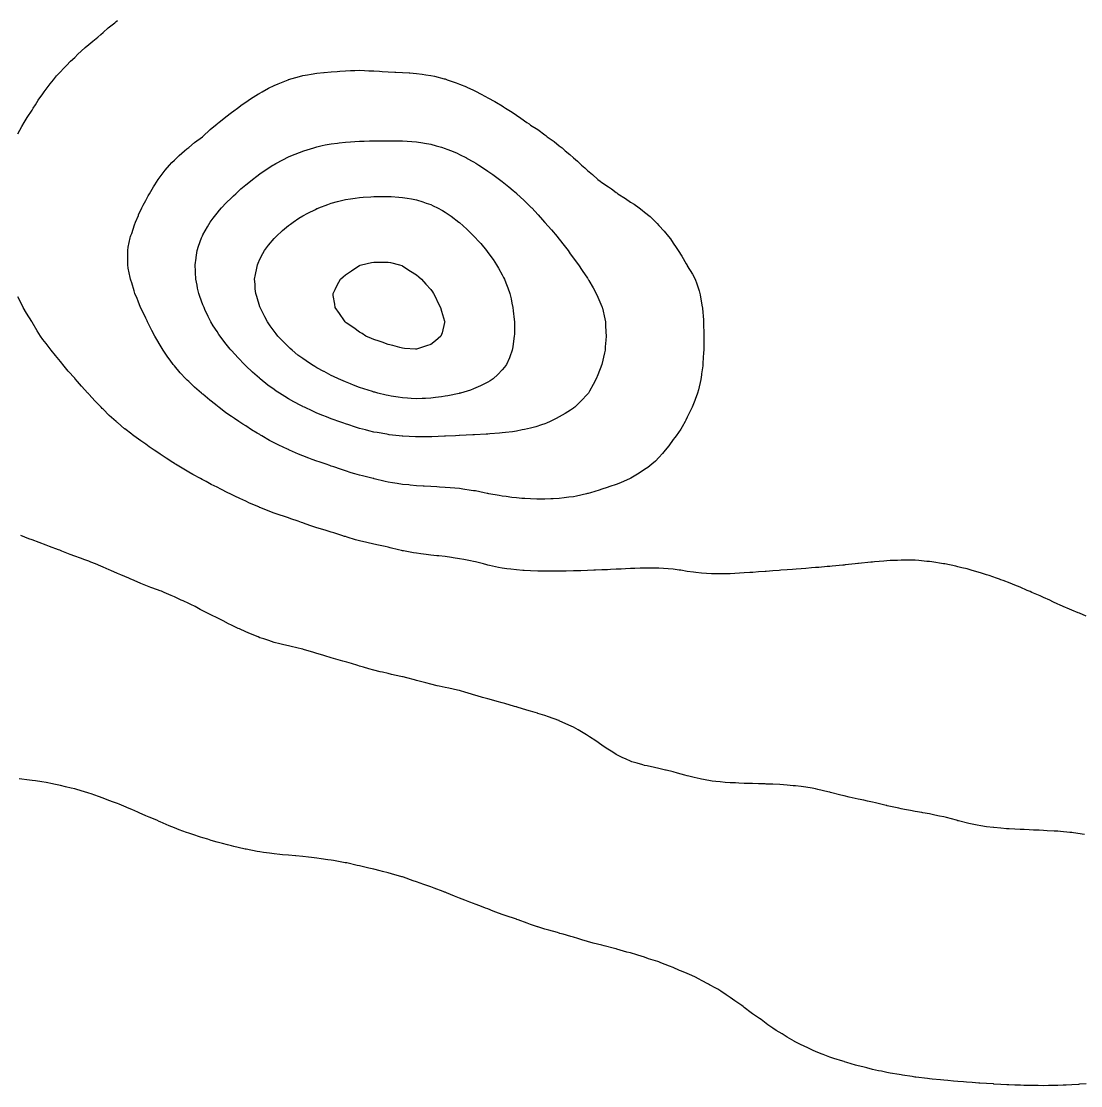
# Model space of a CAD drawing. Extents: x -717078 to -715000, y -984629 to -984000.
# Drawn here: x -716100.3 to -716025.9, y -984163.1 to -984088.4 of the extents above; entities that cross this region are included whole.
import ezdxf

# ---------------------------------------------------------------- set-up
doc = ezdxf.new("R2010")
doc.units = 0
doc.layers.add('buffer_B2_0_1_clip', color=7, linetype='Continuous')

msp = doc.modelspace()

# ---------------------------------------------------------------- linework, layer by layer
at = {"layer": 'buffer_B2_0_1_clip'}
for points in [[(-716100.5, -984096.308), (-716100.221, -984095.779), (-716100.06, -984095.5), (-716099.846, -984095.154), (-716099.5, -984094.635), (-716099.45, -984094.55), (-716099.417, -984094.5), (-716099.261, -984094.261), (-716099.058, -984093.942), (-716098.745, -984093.5), (-716098.646, -984093.354), (-716098.5, -984093.167), (-716098.222, -984092.778), (-716097.992, -984092.5), (-716097.77, -984092.23), (-716097.5, -984091.945), (-716097.294, -984091.706), (-716097.088, -984091.5), (-716096.8, -984091.2), (-716096.5, -984090.928), (-716096.286, -984090.714), (-716096.039, -984090.5), (-716095.759, -984090.241), (-716095.5, -984090.035), (-716095.219, -984089.781), (-716094.875, -984089.5), (-716094.679, -984089.321), (-716094.5, -984089.173), (-716094.143, -984088.857), (-716093.688, -984088.5), (-716093.59, -984088.41), (-716093.5, -984088.34)], [(-716055.982, -984119.5), (-716056.273, -984119.727), (-716056.5, -984119.875), (-716056.873, -984120.127), (-716057.471, -984120.471), (-716057.5, -984120.489), (-716057.507, -984120.493), (-716057.523, -984120.5), (-716058.2, -984120.8), (-716058.5, -984120.913), (-716058.932, -984121.068), (-716059.13, -984121.13), (-716059.5, -984121.254), (-716059.685, -984121.315), (-716060.287, -984121.5), (-716060.451, -984121.549), (-716060.5, -984121.563), (-716060.579, -984121.579), (-716061.268, -984121.732), (-716061.5, -984121.777), (-716061.814, -984121.814), (-716062.141, -984121.859), (-716062.5, -984121.9), (-716062.92, -984121.92), (-716063.07, -984121.93), (-716063.5, -984121.95), (-716063.943, -984121.943), (-716064.057, -984121.943), (-716064.5, -984121.937), (-716064.908, -984121.908), (-716065.105, -984121.895), (-716065.5, -984121.867), (-716065.825, -984121.825), (-716066.226, -984121.774), (-716066.5, -984121.738), (-716066.7, -984121.7), (-716067.433, -984121.567), (-716067.5, -984121.554), (-716067.544, -984121.544), (-716067.756, -984121.5), (-716068.377, -984121.377), (-716068.5, -984121.356), (-716068.666, -984121.334), (-716069.247, -984121.247), (-716069.5, -984121.214), (-716069.813, -984121.187), (-716070.153, -984121.153), (-716070.5, -984121.124), (-716070.899, -984121.101), (-716071.089, -984121.089), (-716071.5, -984121.066), (-716071.961, -984121.039), (-716072.034, -984121.034), (-716072.5, -984121.008), (-716072.964, -984120.964), (-716073.044, -984120.956), (-716073.5, -984120.913), (-716073.856, -984120.856), (-716074.2, -984120.8), (-716074.5, -984120.752), (-716074.704, -984120.704), (-716075.48, -984120.52), (-716075.5, -984120.515), (-716075.512, -984120.512), (-716075.554, -984120.5), (-716076.312, -984120.312), (-716076.5, -984120.264), (-716076.835, -984120.165), (-716077.093, -984120.093), (-716077.5, -984119.969), (-716077.853, -984119.853), (-716078.309, -984119.691), (-716078.5, -984119.625), (-716078.594, -984119.594), (-716078.853, -984119.5), (-716079.341, -984119.341), (-716079.5, -984119.285), (-716079.84, -984119.16), (-716080.077, -984119.077), (-716080.5, -984118.914), (-716080.792, -984118.792), (-716081.432, -984118.5), (-716081.48, -984118.48), (-716081.5, -984118.47), (-716081.556, -984118.444), (-716082.166, -984118.166), (-716082.5, -984117.994), (-716082.823, -984117.823), (-716083.365, -984117.5), (-716083.452, -984117.452), (-716083.5, -984117.422), (-716083.693, -984117.307), (-716084.082, -984117.082), (-716084.5, -984116.806), (-716084.69, -984116.69), (-716084.973, -984116.5), (-716085.296, -984116.296), (-716085.5, -984116.149), (-716085.887, -984115.887), (-716086.381, -984115.5), (-716086.449, -984115.449), (-716086.5, -984115.406), (-716086.93, -984115.07), (-716087.009, -984115.009), (-716087.5, -984114.581), (-716087.545, -984114.545), (-716087.598, -984114.5), (-716088.087, -984114.087), (-716088.5, -984113.691), (-716088.6, -984113.6), (-716088.699, -984113.5), (-716089.089, -984113.089), (-716089.5, -984112.599), (-716089.546, -984112.546), (-716089.583, -984112.5), (-716089.809, -984112.191), (-716089.972, -984111.972), (-716090.282, -984111.5), (-716090.367, -984111.367), (-716090.5, -984111.135), (-716090.745, -984110.745), (-716090.885, -984110.5), (-716091.098, -984110.098), (-716091.277, -984109.723), (-716091.388, -984109.5), (-716091.424, -984109.424), (-716091.5, -984109.252), (-716091.755, -984108.755), (-716091.877, -984108.5), (-716092.057, -984108.057), (-716092.127, -984107.873), (-716092.273, -984107.5), (-716092.326, -984107.326), (-716092.5, -984106.77), (-716092.572, -984106.572), (-716092.598, -984106.5), (-716092.621, -984106.379), (-716092.74, -984105.74), (-716092.785, -984105.5), (-716092.785, -984105.215), (-716092.781, -984104.781), (-716092.781, -984104.5), (-716092.739, -984104.261), (-716092.599, -984103.599), (-716092.58, -984103.5), (-716092.56, -984103.44), (-716092.5, -984103.29), (-716092.301, -984102.699), (-716092.228, -984102.5), (-716092.032, -984102.032), (-716092.014, -984101.986), (-716091.789, -984101.5), (-716091.694, -984101.306), (-716091.5, -984100.979), (-716091.339, -984100.661), (-716091.243, -984100.5), (-716090.978, -984100.022), (-716090.886, -984099.886), (-716090.634, -984099.5), (-716090.582, -984099.418), (-716090.5, -984099.312), (-716090.158, -984098.842), (-716089.844, -984098.5), (-716089.686, -984098.314), (-716089.5, -984098.147), (-716089.179, -984097.821), (-716088.79, -984097.5), (-716088.637, -984097.363), (-716088.5, -984097.261), (-716088.091, -984096.909), (-716087.521, -984096.5), (-716087.51, -984096.49), (-716087.5, -984096.483), (-716087.001, -984095.999), (-716086.995, -984095.995), (-716086.5, -984095.588), (-716086.453, -984095.547), (-716086.391, -984095.5), (-716085.906, -984095.094), (-716085.5, -984094.81), (-716085.325, -984094.675), (-716085.072, -984094.5), (-716084.751, -984094.249), (-716084.5, -984094.078), (-716084.159, -984093.841), (-716083.604, -984093.5), (-716083.542, -984093.458), (-716083.5, -984093.432), (-716083.353, -984093.353), (-716082.901, -984093.099), (-716082.5, -984092.903), (-716082.219, -984092.781), (-716081.511, -984092.5), (-716081.503, -984092.497), (-716081.5, -984092.495), (-716081.494, -984092.494), (-716080.732, -984092.268), (-716080.5, -984092.209), (-716080.152, -984092.152), (-716079.894, -984092.106), (-716079.5, -984092.044), (-716079.006, -984091.994), (-716078.992, -984091.992), (-716078.5, -984091.943), (-716078.086, -984091.914), (-716077.901, -984091.901), (-716077.5, -984091.872), (-716077.142, -984091.858), (-716076.845, -984091.845), (-716076.5, -984091.831), (-716076.154, -984091.846), (-716075.864, -984091.864), (-716075.5, -984091.879), (-716075.099, -984091.901), (-716074.913, -984091.913), (-716074.5, -984091.935), (-716074.041, -984091.959), (-716073.963, -984091.963), (-716073.5, -984091.987), (-716073.02, -984092.02), (-716072.976, -984092.024), (-716072.5, -984092.058), (-716072.107, -984092.107), (-716071.855, -984092.145), (-716071.5, -984092.192), (-716071.249, -984092.249), (-716070.571, -984092.429), (-716070.5, -984092.446), (-716070.46, -984092.46), (-716070.363, -984092.5), (-716069.721, -984092.721), (-716069.5, -984092.805), (-716069.009, -984093.009), (-716068.975, -984093.025), (-716068.5, -984093.242), (-716068.327, -984093.327), (-716068.029, -984093.5), (-716067.673, -984093.673), (-716067.5, -984093.768), (-716067.022, -984094.022), (-716066.903, -984094.097), (-716066.5, -984094.341), (-716066.401, -984094.401), (-716066.263, -984094.5), (-716065.787, -984094.787), (-716065.5, -984094.987), (-716065.187, -984095.187), (-716064.775, -984095.5), (-716064.607, -984095.607), (-716064.5, -984095.685), (-716064, -984096), (-716063.998, -984096.002), (-716063.5, -984096.371), (-716063.423, -984096.423), (-716063.329, -984096.5), (-716062.845, -984096.845), (-716062.5, -984097.139), (-716062.292, -984097.292), (-716062.063, -984097.5), (-716061.749, -984097.749), (-716061.5, -984097.986), (-716061.212, -984098.212), (-716060.923, -984098.5), (-716060.691, -984098.691), (-716060.5, -984098.876), (-716060.149, -984099.149), (-716059.774, -984099.5), (-716059.619, -984099.619), (-716059.5, -984099.72), (-716059.023, -984100.023), (-716058.831, -984100.169), (-716058.5, -984100.414), (-716058.446, -984100.446), (-716058.371, -984100.5), (-716057.836, -984100.836), (-716057.5, -984101.086), (-716057.239, -984101.239), (-716056.887, -984101.5), (-716056.66, -984101.66), (-716056.5, -984101.8), (-716056.113, -984102.113), (-716055.716, -984102.5), (-716055.605, -984102.605), (-716055.5, -984102.727), (-716055.123, -984103.123), (-716054.825, -984103.5), (-716054.682, -984103.682), (-716054.5, -984103.965), (-716054.274, -984104.274), (-716054.14, -984104.5), (-716053.886, -984104.886), (-716053.571, -984105.429), (-716053.529, -984105.5), (-716053.518, -984105.518), (-716053.5, -984105.556), (-716053.144, -984106.144), (-716052.958, -984106.5), (-716052.831, -984106.831), (-716052.68, -984107.32), (-716052.618, -984107.5), (-716052.597, -984107.597), (-716052.5, -984108.184), (-716052.448, -984108.448), (-716052.441, -984108.5), (-716052.437, -984108.563), (-716052.366, -984109.366), (-716052.358, -984109.5), (-716052.356, -984109.644), (-716052.337, -984110.337), (-716052.334, -984110.5), (-716052.336, -984110.664), (-716052.347, -984111.347), (-716052.349, -984111.5), (-716052.355, -984111.645), (-716052.406, -984112.406), (-716052.41, -984112.5), (-716052.419, -984112.581), (-716052.5, -984113.144), (-716052.539, -984113.461), (-716052.545, -984113.5), (-716052.56, -984113.56), (-716052.724, -984114.276), (-716052.785, -984114.5), (-716052.955, -984114.955), (-716052.978, -984115.022), (-716053.17, -984115.5), (-716053.266, -984115.734), (-716053.5, -984116.186), (-716053.596, -984116.404), (-716053.645, -984116.5), (-716053.868, -984116.868), (-716053.965, -984117.035), (-716054.283, -984117.5), (-716054.375, -984117.625), (-716054.5, -984117.769), (-716054.803, -984118.197), (-716055.045, -984118.5), (-716055.245, -984118.755), (-716055.5, -984119.027), (-716055.726, -984119.274), (-716055.982, -984119.5)], [(-716062.703, -984116.297), (-716063.128, -984116.5), (-716063.386, -984116.614), (-716063.5, -984116.656), (-716063.726, -984116.726), (-716064.13, -984116.87), (-716064.5, -984116.97), (-716064.932, -984117.068), (-716065.091, -984117.091), (-716065.5, -984117.171), (-716065.783, -984117.217), (-716066.263, -984117.263), (-716066.5, -984117.297), (-716066.681, -984117.319), (-716067.363, -984117.363), (-716067.5, -984117.378), (-716067.611, -984117.389), (-716068.43, -984117.43), (-716068.5, -984117.436), (-716068.559, -984117.441), (-716069.486, -984117.486), (-716069.5, -984117.487), (-716069.512, -984117.488), (-716069.764, -984117.5), (-716070.464, -984117.536), (-716070.5, -984117.537), (-716070.538, -984117.538), (-716071.426, -984117.574), (-716071.5, -984117.575), (-716071.575, -984117.575), (-716072.421, -984117.579), (-716072.5, -984117.579), (-716072.575, -984117.575), (-716073.471, -984117.529), (-716073.5, -984117.528), (-716073.525, -984117.525), (-716073.736, -984117.5), (-716074.425, -984117.425), (-716074.5, -984117.416), (-716074.603, -984117.397), (-716075.279, -984117.279), (-716075.5, -984117.237), (-716075.851, -984117.149), (-716076.091, -984117.091), (-716076.5, -984116.985), (-716076.87, -984116.87), (-716077.259, -984116.741), (-716077.5, -984116.663), (-716077.622, -984116.622), (-716077.957, -984116.5), (-716078.36, -984116.36), (-716078.5, -984116.308), (-716078.818, -984116.182), (-716079.081, -984116.081), (-716079.5, -984115.907), (-716079.781, -984115.781), (-716080.368, -984115.5), (-716080.458, -984115.458), (-716080.5, -984115.436), (-716080.636, -984115.364), (-716081.115, -984115.115), (-716081.5, -984114.899), (-716081.749, -984114.749), (-716082.137, -984114.5), (-716082.357, -984114.357), (-716082.5, -984114.258), (-716082.939, -984113.939), (-716083.494, -984113.5), (-716083.497, -984113.497), (-716083.5, -984113.495), (-716083.538, -984113.462), (-716084.032, -984113.032), (-716084.5, -984112.59), (-716084.547, -984112.547), (-716084.594, -984112.5), (-716085.039, -984112.039), (-716085.5, -984111.52), (-716085.51, -984111.51), (-716085.518, -984111.5), (-716085.591, -984111.409), (-716085.956, -984110.956), (-716086.299, -984110.5), (-716086.379, -984110.379), (-716086.5, -984110.187), (-716086.772, -984109.772), (-716086.939, -984109.5), (-716087.126, -984109.126), (-716087.357, -984108.643), (-716087.426, -984108.5), (-716087.446, -984108.446), (-716087.5, -984108.295), (-716087.716, -984107.716), (-716087.795, -984107.5), (-716087.874, -984107.126), (-716087.917, -984106.917), (-716088.005, -984106.5), (-716088.024, -984106.024), (-716088.027, -984105.973), (-716088.047, -984105.5), (-716087.982, -984105.018), (-716087.975, -984104.975), (-716087.908, -984104.5), (-716087.81, -984104.19), (-716087.595, -984103.595), (-716087.563, -984103.5), (-716087.541, -984103.459), (-716087.5, -984103.384), (-716087.181, -984102.819), (-716086.986, -984102.5), (-716086.781, -984102.219), (-716086.5, -984101.862), (-716086.339, -984101.661), (-716086.199, -984101.5), (-716085.861, -984101.139), (-716085.5, -984100.781), (-716085.357, -984100.643), (-716085.202, -984100.5), (-716084.83, -984100.17), (-716084.5, -984099.889), (-716084.285, -984099.715), (-716084.011, -984099.5), (-716083.725, -984099.275), (-716083.5, -984099.105), (-716083.141, -984098.859), (-716082.59, -984098.5), (-716082.536, -984098.464), (-716082.5, -984098.442), (-716082.377, -984098.377), (-716081.887, -984098.113), (-716081.5, -984097.92), (-716081.204, -984097.796), (-716080.543, -984097.543), (-716080.5, -984097.526), (-716080.48, -984097.52), (-716080.418, -984097.5), (-716079.728, -984097.272), (-716079.5, -984097.202), (-716079.124, -984097.124), (-716078.921, -984097.079), (-716078.5, -984096.996), (-716078.057, -984096.943), (-716077.93, -984096.93), (-716077.5, -984096.881), (-716077.143, -984096.857), (-716076.842, -984096.842), (-716076.5, -984096.82), (-716076.19, -984096.81), (-716075.8, -984096.8), (-716075.5, -984096.79), (-716075.214, -984096.786), (-716074.783, -984096.783), (-716074.5, -984096.779), (-716074.215, -984096.785), (-716073.793, -984096.793), (-716073.5, -984096.799), (-716073.177, -984096.823), (-716072.845, -984096.845), (-716072.5, -984096.871), (-716072.058, -984096.942), (-716071.957, -984096.957), (-716071.5, -984097.032), (-716071.133, -984097.133), (-716070.756, -984097.244), (-716070.5, -984097.317), (-716070.37, -984097.37), (-716070.06, -984097.5), (-716069.665, -984097.665), (-716069.5, -984097.738), (-716069.006, -984097.994), (-716068.998, -984097.998), (-716068.5, -984098.267), (-716068.356, -984098.356), (-716068.13, -984098.5), (-716067.748, -984098.748), (-716067.5, -984098.915), (-716067.158, -984099.158), (-716066.694, -984099.5), (-716066.584, -984099.584), (-716066.5, -984099.65), (-716066.026, -984100.026), (-716065.716, -984100.284), (-716065.5, -984100.462), (-716065.48, -984100.48), (-716065.457, -984100.5), (-716064.966, -984100.966), (-716064.5, -984101.42), (-716064.46, -984101.46), (-716064.42, -984101.5), (-716063.981, -984101.981), (-716063.658, -984102.342), (-716063.516, -984102.5), (-716063.509, -984102.509), (-716063.5, -984102.52), (-716063.042, -984103.042), (-716062.643, -984103.5), (-716062.581, -984103.581), (-716062.5, -984103.69), (-716062.144, -984104.144), (-716061.867, -984104.5), (-716061.717, -984104.717), (-716061.5, -984105.025), (-716061.295, -984105.295), (-716061.137, -984105.5), (-716060.884, -984105.884), (-716060.5, -984106.445), (-716060.477, -984106.477), (-716060.46, -984106.5), (-716060.408, -984106.592), (-716060.114, -984107.114), (-716059.894, -984107.5), (-716059.779, -984107.779), (-716059.5, -984108.433), (-716059.48, -984108.48), (-716059.472, -984108.5), (-716059.464, -984108.536), (-716059.296, -984109.296), (-716059.254, -984109.5), (-716059.239, -984109.761), (-716059.213, -984110.213), (-716059.198, -984110.5), (-716059.219, -984110.781), (-716059.257, -984111.257), (-716059.276, -984111.5), (-716059.315, -984111.685), (-716059.5, -984112.487), (-716059.502, -984112.498), (-716059.503, -984112.5), (-716059.505, -984112.505), (-716059.786, -984113.214), (-716059.903, -984113.5), (-716060.102, -984113.898), (-716060.377, -984114.377), (-716060.445, -984114.5), (-716060.468, -984114.532), (-716060.5, -984114.569), (-716060.941, -984115.059), (-716061.404, -984115.5), (-716061.459, -984115.541), (-716061.5, -984115.57), (-716061.692, -984115.692), (-716062.063, -984115.937), (-716062.5, -984116.18), (-716062.703, -984116.297)], [(-716066.793, -984113.207), (-716067.121, -984113.5), (-716067.348, -984113.652), (-716067.5, -984113.736), (-716067.974, -984113.974), (-716068.008, -984113.992), (-716068.5, -984114.206), (-716068.713, -984114.287), (-716069.416, -984114.5), (-716069.482, -984114.518), (-716069.5, -984114.522), (-716069.527, -984114.527), (-716070.307, -984114.693), (-716070.5, -984114.728), (-716070.762, -984114.762), (-716071.177, -984114.823), (-716071.5, -984114.864), (-716071.879, -984114.879), (-716072.11, -984114.89), (-716072.5, -984114.906), (-716072.882, -984114.882), (-716073.134, -984114.866), (-716073.5, -984114.844), (-716073.796, -984114.796), (-716074.289, -984114.711), (-716074.5, -984114.677), (-716074.643, -984114.643), (-716075.229, -984114.5), (-716075.445, -984114.445), (-716075.5, -984114.43), (-716075.603, -984114.397), (-716076.204, -984114.204), (-716076.5, -984114.107), (-716076.938, -984113.938), (-716077.144, -984113.856), (-716077.5, -984113.716), (-716077.652, -984113.652), (-716077.995, -984113.5), (-716078.339, -984113.339), (-716078.5, -984113.263), (-716078.999, -984112.999), (-716079.004, -984112.996), (-716079.5, -984112.726), (-716079.642, -984112.642), (-716079.876, -984112.5), (-716080.25, -984112.25), (-716080.5, -984112.078), (-716080.829, -984111.829), (-716081.246, -984111.5), (-716081.378, -984111.378), (-716081.5, -984111.262), (-716081.878, -984110.878), (-716082.236, -984110.5), (-716082.35, -984110.35), (-716082.5, -984110.15), (-716082.771, -984109.771), (-716082.965, -984109.5), (-716083.146, -984109.146), (-716083.469, -984108.531), (-716083.485, -984108.5), (-716083.488, -984108.488), (-716083.5, -984108.452), (-716083.725, -984107.725), (-716083.799, -984107.5), (-716083.825, -984107.175), (-716083.844, -984106.844), (-716083.873, -984106.5), (-716083.819, -984106.181), (-716083.723, -984105.723), (-716083.682, -984105.5), (-716083.627, -984105.373), (-716083.5, -984105.106), (-716083.297, -984104.703), (-716083.184, -984104.5), (-716082.889, -984104.111), (-716082.5, -984103.649), (-716082.43, -984103.57), (-716082.364, -984103.5), (-716081.911, -984103.089), (-716081.5, -984102.744), (-716081.362, -984102.638), (-716081.171, -984102.5), (-716080.771, -984102.229), (-716080.5, -984102.06), (-716080.135, -984101.865), (-716079.603, -984101.603), (-716079.5, -984101.551), (-716079.464, -984101.536), (-716079.375, -984101.5), (-716078.745, -984101.255), (-716078.5, -984101.167), (-716078.053, -984101.053), (-716077.97, -984101.03), (-716077.5, -984100.915), (-716077.14, -984100.86), (-716076.816, -984100.816), (-716076.5, -984100.768), (-716076.25, -984100.75), (-716075.714, -984100.714), (-716075.5, -984100.698), (-716075.302, -984100.698), (-716074.694, -984100.694), (-716074.5, -984100.694), (-716074.29, -984100.71), (-716073.745, -984100.745), (-716073.5, -984100.765), (-716073.177, -984100.823), (-716072.872, -984100.872), (-716072.5, -984100.943), (-716072.075, -984101.075), (-716071.842, -984101.158), (-716071.5, -984101.272), (-716071.344, -984101.344), (-716071.038, -984101.5), (-716070.687, -984101.687), (-716070.5, -984101.797), (-716070.083, -984102.083), (-716069.533, -984102.5), (-716069.514, -984102.514), (-716069.5, -984102.526), (-716069.231, -984102.769), (-716068.988, -984102.988), (-716068.5, -984103.463), (-716068.481, -984103.481), (-716068.463, -984103.5), (-716068.11, -984103.89), (-716068.005, -984104.005), (-716067.593, -984104.5), (-716067.553, -984104.553), (-716067.5, -984104.625), (-716067.132, -984105.132), (-716066.884, -984105.5), (-716066.743, -984105.743), (-716066.5, -984106.195), (-716066.392, -984106.392), (-716066.336, -984106.5), (-716066.238, -984106.762), (-716066.103, -984107.103), (-716065.963, -984107.5), (-716065.876, -984107.876), (-716065.812, -984108.188), (-716065.743, -984108.5), (-716065.718, -984108.718), (-716065.656, -984109.344), (-716065.639, -984109.5), (-716065.64, -984109.64), (-716065.641, -984110.359), (-716065.643, -984110.5), (-716065.67, -984110.67), (-716065.746, -984111.254), (-716065.789, -984111.5), (-716065.966, -984111.966), (-716065.983, -984112.017), (-716066.193, -984112.5), (-716066.322, -984112.678), (-716066.5, -984112.879), (-716066.793, -984113.207)], [(-716070.791, -984110.5), (-716071.172, -984110.828), (-716071.5, -984111.081), (-716071.805, -984111.195), (-716072.363, -984111.363), (-716072.5, -984111.409), (-716072.591, -984111.409), (-716073.361, -984111.361), (-716073.5, -984111.36), (-716073.687, -984111.313), (-716074.168, -984111.168), (-716074.5, -984111.094), (-716074.931, -984110.931), (-716075.132, -984110.868), (-716075.5, -984110.742), (-716075.664, -984110.664), (-716076.06, -984110.5), (-716076.325, -984110.325), (-716076.5, -984110.226), (-716076.911, -984109.911), (-716077.44, -984109.56), (-716077.5, -984109.519), (-716077.51, -984109.51), (-716077.523, -984109.5), (-716077.57, -984109.43), (-716077.908, -984108.908), (-716078.219, -984108.5), (-716078.249, -984108.249), (-716078.351, -984107.649), (-716078.37, -984107.5), (-716078.23, -984107.23), (-716078.075, -984106.925), (-716077.845, -984106.5), (-716077.665, -984106.335), (-716077.5, -984106.192), (-716077.082, -984105.918), (-716076.624, -984105.624), (-716076.5, -984105.544), (-716076.468, -984105.532), (-716076.37, -984105.5), (-716075.663, -984105.337), (-716075.5, -984105.302), (-716075.304, -984105.304), (-716074.697, -984105.303), (-716074.5, -984105.305), (-716074.344, -984105.344), (-716073.696, -984105.5), (-716073.549, -984105.549), (-716073.5, -984105.563), (-716073.324, -984105.676), (-716072.932, -984105.932), (-716072.5, -984106.192), (-716072.338, -984106.338), (-716072.152, -984106.5), (-716071.853, -984106.853), (-716071.5, -984107.232), (-716071.39, -984107.39), (-716071.309, -984107.5), (-716071.133, -984107.867), (-716071.049, -984108.049), (-716070.818, -984108.5), (-716070.759, -984108.759), (-716070.542, -984109.458), (-716070.531, -984109.5), (-716070.543, -984109.543), (-716070.718, -984110.282), (-716070.791, -984110.5)], [(-716025.5, -984130.167), (-716025.969, -984129.969), (-716026.07, -984129.93), (-716026.5, -984129.758), (-716026.679, -984129.679), (-716027.119, -984129.5), (-716027.378, -984129.378), (-716027.5, -984129.325), (-716027.834, -984129.166), (-716028.056, -984129.056), (-716028.5, -984128.861), (-716028.743, -984128.743), (-716029.323, -984128.5), (-716029.445, -984128.445), (-716029.5, -984128.423), (-716029.635, -984128.365), (-716030.134, -984128.134), (-716030.5, -984127.991), (-716030.844, -984127.844), (-716031.325, -984127.675), (-716031.5, -984127.607), (-716031.575, -984127.575), (-716031.791, -984127.5), (-716032.313, -984127.313), (-716032.5, -984127.26), (-716032.848, -984127.152), (-716033.073, -984127.073), (-716033.5, -984126.955), (-716033.852, -984126.852), (-716034.231, -984126.769), (-716034.5, -984126.699), (-716034.656, -984126.656), (-716035.427, -984126.5), (-716035.488, -984126.488), (-716035.5, -984126.486), (-716035.516, -984126.484), (-716036.347, -984126.347), (-716036.5, -984126.331), (-716036.68, -984126.32), (-716037.258, -984126.258), (-716037.5, -984126.244), (-716037.755, -984126.245), (-716038.23, -984126.23), (-716038.5, -984126.232), (-716038.751, -984126.249), (-716039.268, -984126.268), (-716039.5, -984126.283), (-716039.696, -984126.304), (-716040.358, -984126.358), (-716040.5, -984126.373), (-716040.613, -984126.387), (-716041.474, -984126.474), (-716041.5, -984126.477), (-716041.52, -984126.48), (-716041.714, -984126.5), (-716042.426, -984126.574), (-716042.5, -984126.579), (-716042.586, -984126.586), (-716043.339, -984126.661), (-716043.5, -984126.672), (-716043.686, -984126.686), (-716044.26, -984126.74), (-716044.5, -984126.757), (-716044.776, -984126.776), (-716045.186, -984126.814), (-716045.5, -984126.835), (-716045.861, -984126.861), (-716046.116, -984126.884), (-716046.5, -984126.911), (-716046.944, -984126.944), (-716047.046, -984126.954), (-716047.5, -984126.987), (-716047.976, -984127.024), (-716048.026, -984127.026), (-716048.5, -984127.061), (-716048.907, -984127.093), (-716049.102, -984127.102), (-716049.5, -984127.131), (-716049.847, -984127.153), (-716050.165, -984127.165), (-716050.5, -984127.185), (-716050.806, -984127.194), (-716051.193, -984127.193), (-716051.5, -984127.2), (-716051.812, -984127.188), (-716052.163, -984127.163), (-716052.5, -984127.151), (-716052.899, -984127.101), (-716053.071, -984127.071), (-716053.5, -984127.023), (-716053.944, -984126.944), (-716054.067, -984126.933), (-716054.5, -984126.866), (-716054.836, -984126.836), (-716055.176, -984126.824), (-716055.5, -984126.798), (-716055.792, -984126.792), (-716056.2, -984126.8), (-716056.5, -984126.794), (-716056.801, -984126.801), (-716057.179, -984126.821), (-716057.5, -984126.827), (-716057.841, -984126.841), (-716058.139, -984126.861), (-716058.5, -984126.875), (-716058.892, -984126.892), (-716059.094, -984126.906), (-716059.5, -984126.924), (-716059.942, -984126.942), (-716060.052, -984126.948), (-716060.5, -984126.966), (-716060.98, -984126.98), (-716061.018, -984126.982), (-716061.5, -984126.996), (-716061.996, -984127.004), (-716062.004, -984127.004), (-716062.5, -984127.012), (-716062.989, -984127.011), (-716063.011, -984127.011), (-716063.5, -984127.01), (-716063.998, -984126.998), (-716064.003, -984126.997), (-716064.5, -984126.985), (-716064.957, -984126.957), (-716065.05, -984126.95), (-716065.5, -984126.922), (-716065.879, -984126.879), (-716066.16, -984126.84), (-716066.5, -984126.8), (-716066.752, -984126.752), (-716067.388, -984126.612), (-716067.5, -984126.589), (-716067.57, -984126.57), (-716067.811, -984126.5), (-716068.364, -984126.364), (-716068.5, -984126.331), (-716068.712, -984126.288), (-716069.195, -984126.195), (-716069.5, -984126.133), (-716069.928, -984126.072), (-716070.055, -984126.055), (-716070.5, -984125.989), (-716070.942, -984125.942), (-716071.074, -984125.926), (-716071.5, -984125.879), (-716071.839, -984125.839), (-716072.209, -984125.791), (-716072.5, -984125.756), (-716072.718, -984125.718), (-716073.414, -984125.586), (-716073.5, -984125.571), (-716073.556, -984125.556), (-716073.767, -984125.5), (-716074.364, -984125.364), (-716074.5, -984125.333), (-716074.714, -984125.286), (-716075.185, -984125.185), (-716075.5, -984125.113), (-716075.999, -984124.999), (-716076.002, -984124.998), (-716076.5, -984124.877), (-716076.797, -984124.797), (-716077.381, -984124.619), (-716077.5, -984124.585), (-716077.564, -984124.564), (-716077.743, -984124.5), (-716078.321, -984124.321), (-716078.5, -984124.262), (-716078.841, -984124.159), (-716079.089, -984124.089), (-716079.5, -984123.958), (-716079.849, -984123.849), (-716080.318, -984123.682), (-716080.5, -984123.622), (-716080.59, -984123.59), (-716080.82, -984123.5), (-716081.328, -984123.328), (-716081.5, -984123.266), (-716081.85, -984123.15), (-716082.079, -984123.079), (-716082.5, -984122.93), (-716082.817, -984122.817), (-716083.436, -984122.564), (-716083.5, -984122.539), (-716083.528, -984122.528), (-716083.586, -984122.5), (-716084.229, -984122.229), (-716084.5, -984122.103), (-716084.916, -984121.916), (-716085.253, -984121.747), (-716085.5, -984121.628), (-716085.586, -984121.586), (-716085.745, -984121.5), (-716086.252, -984121.252), (-716086.5, -984121.12), (-716086.916, -984120.916), (-716087.286, -984120.714), (-716087.5, -984120.601), (-716087.566, -984120.566), (-716087.682, -984120.5), (-716088.215, -984120.215), (-716088.5, -984120.048), (-716088.854, -984119.854), (-716089.429, -984119.5), (-716089.474, -984119.474), (-716089.5, -984119.457), (-716089.623, -984119.377), (-716090.084, -984119.084), (-716090.5, -984118.794), (-716090.678, -984118.678), (-716090.923, -984118.5), (-716091.267, -984118.267), (-716091.5, -984118.096), (-716091.863, -984117.863), (-716092.356, -984117.5), (-716092.44, -984117.44), (-716092.5, -984117.39), (-716092.985, -984117.015), (-716093.002, -984117.002), (-716093.5, -984116.573), (-716093.541, -984116.541), (-716093.589, -984116.5), (-716094.073, -984116.073), (-716094.5, -984115.637), (-716094.574, -984115.574), (-716094.644, -984115.5), (-716095.072, -984115.072), (-716095.5, -984114.586), (-716095.544, -984114.544), (-716095.583, -984114.5), (-716096.028, -984114.028), (-716096.313, -984113.687), (-716096.471, -984113.5), (-716096.484, -984113.484), (-716096.5, -984113.464), (-716096.958, -984112.958), (-716097.329, -984112.5), (-716097.406, -984112.406), (-716097.5, -984112.283), (-716097.862, -984111.862), (-716098.147, -984111.5), (-716098.301, -984111.301), (-716098.5, -984111.015), (-716098.729, -984110.729), (-716098.893, -984110.5), (-716099.135, -984110.135), (-716099.5, -984109.512), (-716099.505, -984109.505), (-716099.508, -984109.5), (-716099.52, -984109.48), (-716099.886, -984108.886), (-716100.111, -984108.5), (-716100.247, -984108.247), (-716100.5, -984107.753)], [(-716025.613, -984145.5), (-716026.384, -984145.384), (-716026.5, -984145.366), (-716026.649, -984145.351), (-716027.293, -984145.293), (-716027.5, -984145.272), (-716027.744, -984145.256), (-716028.232, -984145.232), (-716028.5, -984145.214), (-716028.8, -984145.2), (-716029.189, -984145.189), (-716029.5, -984145.174), (-716029.844, -984145.156), (-716030.147, -984145.147), (-716030.5, -984145.129), (-716030.899, -984145.101), (-716031.093, -984145.093), (-716031.5, -984145.064), (-716031.987, -984145.013), (-716032.011, -984145.011), (-716032.5, -984144.958), (-716032.893, -984144.893), (-716033.158, -984144.842), (-716033.5, -984144.783), (-716033.728, -984144.728), (-716034.461, -984144.539), (-716034.5, -984144.529), (-716034.523, -984144.523), (-716034.603, -984144.5), (-716035.313, -984144.313), (-716035.5, -984144.265), (-716035.797, -984144.203), (-716036.134, -984144.134), (-716036.5, -984144.056), (-716036.976, -984143.976), (-716037.036, -984143.964), (-716037.5, -984143.883), (-716037.826, -984143.826), (-716038.258, -984143.742), (-716038.5, -984143.699), (-716038.662, -984143.662), (-716039.365, -984143.5), (-716039.476, -984143.476), (-716039.5, -984143.471), (-716039.538, -984143.462), (-716040.281, -984143.281), (-716040.5, -984143.23), (-716040.846, -984143.154), (-716041.1, -984143.1), (-716041.5, -984143.012), (-716041.921, -984142.921), (-716042.128, -984142.872), (-716042.5, -984142.788), (-716042.73, -984142.73), (-716043.455, -984142.545), (-716043.5, -984142.534), (-716043.526, -984142.526), (-716043.628, -984142.5), (-716044.333, -984142.333), (-716044.5, -984142.295), (-716044.746, -984142.254), (-716045.182, -984142.182), (-716045.5, -984142.129), (-716045.913, -984142.087), (-716046.072, -984142.072), (-716046.5, -984142.028), (-716047, -984142), (-716047, -984142), (-716047.5, -984141.971), (-716047.957, -984141.957), (-716048.047, -984141.953), (-716048.5, -984141.938), (-716048.928, -984141.928), (-716049.079, -984141.921), (-716049.5, -984141.911), (-716049.895, -984141.895), (-716050.118, -984141.882), (-716050.5, -984141.867), (-716050.841, -984141.841), (-716051.194, -984141.806), (-716051.5, -984141.781), (-716051.746, -984141.746), (-716052.354, -984141.646), (-716052.5, -984141.624), (-716052.6, -984141.6), (-716053.019, -984141.5), (-716053.405, -984141.405), (-716053.5, -984141.382), (-716053.664, -984141.336), (-716054.187, -984141.187), (-716054.5, -984141.101), (-716054.988, -984140.988), (-716055.02, -984140.98), (-716055.5, -984140.867), (-716055.806, -984140.806), (-716056.315, -984140.685), (-716056.5, -984140.645), (-716056.617, -984140.617), (-716057.022, -984140.5), (-716057.389, -984140.389), (-716057.5, -984140.35), (-716057.781, -984140.219), (-716058.083, -984140.083), (-716058.5, -984139.878), (-716058.728, -984139.728), (-716059.069, -984139.5), (-716059.334, -984139.334), (-716059.5, -984139.232), (-716059.928, -984138.928), (-716060.36, -984138.64), (-716060.5, -984138.546), (-716060.527, -984138.527), (-716060.569, -984138.5), (-716061.157, -984138.157), (-716061.5, -984137.974), (-716061.82, -984137.82), (-716062.485, -984137.515), (-716062.5, -984137.508), (-716062.506, -984137.506), (-716062.52, -984137.5), (-716063.235, -984137.235), (-716063.5, -984137.142), (-716063.995, -984136.995), (-716064.009, -984136.991), (-716064.5, -984136.844), (-716064.765, -984136.765), (-716065.437, -984136.563), (-716065.5, -984136.544), (-716065.533, -984136.533), (-716065.638, -984136.5), (-716066.306, -984136.306), (-716066.5, -984136.251), (-716066.843, -984136.157), (-716067.09, -984136.09), (-716067.5, -984135.976), (-716067.869, -984135.869), (-716068.242, -984135.758), (-716068.5, -984135.683), (-716068.639, -984135.639), (-716069.112, -984135.5), (-716069.417, -984135.417), (-716069.5, -984135.395), (-716069.637, -984135.363), (-716070.232, -984135.232), (-716070.5, -984135.17), (-716070.923, -984135.077), (-716071.051, -984135.051), (-716071.5, -984134.95), (-716071.859, -984134.859), (-716072.24, -984134.76), (-716072.5, -984134.693), (-716072.65, -984134.65), (-716073.192, -984134.5), (-716073.437, -984134.437), (-716073.5, -984134.422), (-716073.602, -984134.398), (-716074.256, -984134.256), (-716074.5, -984134.198), (-716074.891, -984134.109), (-716075.071, -984134.071), (-716075.5, -984133.969), (-716075.868, -984133.868), (-716076.24, -984133.76), (-716076.5, -984133.687), (-716076.64, -984133.64), (-716077.07, -984133.5), (-716077.401, -984133.401), (-716077.5, -984133.371), (-716077.68, -984133.32), (-716078.18, -984133.18), (-716078.5, -984133.086), (-716078.951, -984132.951), (-716079.093, -984132.907), (-716079.5, -984132.783), (-716079.715, -984132.715), (-716080.434, -984132.5), (-716080.486, -984132.486), (-716080.5, -984132.482), (-716080.524, -984132.476), (-716081.301, -984132.301), (-716081.5, -984132.251), (-716081.829, -984132.171), (-716082.11, -984132.11), (-716082.5, -984132.009), (-716082.887, -984131.887), (-716083.233, -984131.767), (-716083.5, -984131.678), (-716083.626, -984131.626), (-716083.919, -984131.5), (-716084.335, -984131.335), (-716084.5, -984131.265), (-716084.932, -984131.068), (-716085.026, -984131.026), (-716085.5, -984130.801), (-716085.699, -984130.699), (-716086.078, -984130.5), (-716086.362, -984130.362), (-716086.5, -984130.292), (-716086.911, -984130.089), (-716087.031, -984130.031), (-716087.5, -984129.788), (-716087.691, -984129.691), (-716088.054, -984129.5), (-716088.355, -984129.355), (-716088.5, -984129.282), (-716088.9, -984129.1), (-716089.039, -984129.039), (-716089.5, -984128.82), (-716089.723, -984128.723), (-716090.219, -984128.5), (-716090.418, -984128.418), (-716090.5, -984128.381), (-716090.69, -984128.31), (-716091.148, -984128.148), (-716091.5, -984128.006), (-716091.866, -984127.866), (-716092.336, -984127.664), (-716092.5, -984127.597), (-716092.567, -984127.567), (-716092.715, -984127.5), (-716093.27, -984127.27), (-716093.5, -984127.168), (-716093.97, -984126.97), (-716094.08, -984126.92), (-716094.5, -984126.736), (-716094.666, -984126.666), (-716095.048, -984126.5), (-716095.371, -984126.371), (-716095.5, -984126.317), (-716095.789, -984126.211), (-716096.102, -984126.102), (-716096.5, -984125.948), (-716096.829, -984125.829), (-716097.403, -984125.597), (-716097.5, -984125.56), (-716097.543, -984125.543), (-716097.652, -984125.5), (-716098.271, -984125.271), (-716098.5, -984125.179), (-716098.998, -984125.002), (-716099.001, -984125.001), (-716099.5, -984124.81), (-716099.728, -984124.728), (-716100.291, -984124.5)], [(-716025.5, -984163.009), (-716025.959, -984163.041), (-716026.048, -984163.048), (-716026.5, -984163.08), (-716026.902, -984163.098), (-716027.108, -984163.108), (-716027.5, -984163.126), (-716027.87, -984163.13), (-716028.136, -984163.136), (-716028.5, -984163.14), (-716028.865, -984163.135), (-716029.134, -984163.134), (-716029.5, -984163.129), (-716029.885, -984163.115), (-716030.109, -984163.109), (-716030.5, -984163.094), (-716030.926, -984163.074), (-716031.069, -984163.069), (-716031.5, -984163.048), (-716031.979, -984163.021), (-716032.019, -984163.019), (-716032.5, -984162.991), (-716032.96, -984162.96), (-716033.047, -984162.953), (-716033.5, -984162.922), (-716033.895, -984162.895), (-716034.125, -984162.875), (-716034.5, -984162.848), (-716034.822, -984162.822), (-716035.216, -984162.784), (-716035.5, -984162.76), (-716035.739, -984162.739), (-716036.324, -984162.676), (-716036.5, -984162.659), (-716036.644, -984162.644), (-716037.461, -984162.539), (-716037.5, -984162.534), (-716037.53, -984162.53), (-716037.716, -984162.5), (-716038.402, -984162.402), (-716038.5, -984162.386), (-716038.64, -984162.36), (-716039.255, -984162.255), (-716039.5, -984162.209), (-716039.872, -984162.128), (-716040.084, -984162.084), (-716040.5, -984161.992), (-716040.895, -984161.895), (-716041.181, -984161.819), (-716041.5, -984161.738), (-716041.687, -984161.687), (-716042.307, -984161.5), (-716042.459, -984161.459), (-716042.5, -984161.447), (-716042.578, -984161.422), (-716043.223, -984161.223), (-716043.5, -984161.128), (-716043.956, -984160.956), (-716044.106, -984160.894), (-716044.5, -984160.736), (-716044.664, -984160.664), (-716044.998, -984160.5), (-716045.348, -984160.348), (-716045.5, -984160.275), (-716045.975, -984160.025), (-716046.008, -984160.008), (-716046.5, -984159.728), (-716046.642, -984159.642), (-716046.849, -984159.5), (-716047.259, -984159.259), (-716047.5, -984159.103), (-716047.857, -984158.857), (-716048.321, -984158.5), (-716048.43, -984158.43), (-716048.5, -984158.383), (-716048.916, -984158.084), (-716049.014, -984158.014), (-716049.5, -984157.644), (-716049.581, -984157.581), (-716049.676, -984157.5), (-716050.17, -984157.17), (-716050.5, -984156.944), (-716050.764, -984156.764), (-716051.139, -984156.5), (-716051.369, -984156.369), (-716051.5, -984156.294), (-716051.953, -984156.047), (-716052.014, -984156.014), (-716052.5, -984155.746), (-716052.663, -984155.663), (-716052.97, -984155.5), (-716053.338, -984155.338), (-716053.5, -984155.266), (-716053.898, -984155.102), (-716054.043, -984155.043), (-716054.5, -984154.85), (-716054.751, -984154.751), (-716055.359, -984154.5), (-716055.464, -984154.464), (-716055.5, -984154.451), (-716055.573, -984154.427), (-716056.219, -984154.219), (-716056.5, -984154.125), (-716056.979, -984153.979), (-716057.041, -984153.959), (-716057.5, -984153.816), (-716057.751, -984153.751), (-716058.455, -984153.545), (-716058.5, -984153.533), (-716058.526, -984153.526), (-716058.619, -984153.5), (-716059.328, -984153.328), (-716059.5, -984153.28), (-716059.802, -984153.198), (-716060.119, -984153.119), (-716060.5, -984153.009), (-716060.897, -984152.897), (-716061.197, -984152.803), (-716061.5, -984152.713), (-716061.669, -984152.669), (-716062.217, -984152.5), (-716062.44, -984152.44), (-716062.5, -984152.422), (-716062.61, -984152.39), (-716063.226, -984152.226), (-716063.5, -984152.139), (-716063.987, -984151.987), (-716064.028, -984151.972), (-716064.5, -984151.814), (-716064.735, -984151.735), (-716065.365, -984151.5), (-716065.467, -984151.467), (-716065.5, -984151.454), (-716065.57, -984151.43), (-716066.217, -984151.217), (-716066.5, -984151.11), (-716066.947, -984150.947), (-716067.126, -984150.874), (-716067.5, -984150.729), (-716067.667, -984150.667), (-716068.069, -984150.5), (-716068.384, -984150.384), (-716068.5, -984150.338), (-716068.76, -984150.24), (-716069.114, -984150.114), (-716069.5, -984149.959), (-716069.834, -984149.834), (-716070.408, -984149.592), (-716070.5, -984149.555), (-716070.54, -984149.54), (-716070.638, -984149.5), (-716071.273, -984149.273), (-716071.5, -984149.184), (-716071.986, -984149.014), (-716072.007, -984149.007), (-716072.5, -984148.825), (-716072.745, -984148.745), (-716073.426, -984148.5), (-716073.482, -984148.482), (-716073.5, -984148.477), (-716073.533, -984148.467), (-716074.264, -984148.264), (-716074.5, -984148.193), (-716074.908, -984148.092), (-716075.057, -984148.057), (-716075.5, -984147.943), (-716075.862, -984147.862), (-716076.23, -984147.77), (-716076.5, -984147.706), (-716076.67, -984147.67), (-716077.408, -984147.5), (-716077.485, -984147.485), (-716077.5, -984147.482), (-716077.522, -984147.478), (-716078.335, -984147.335), (-716078.5, -984147.304), (-716078.729, -984147.271), (-716079.207, -984147.207), (-716079.5, -984147.164), (-716079.878, -984147.122), (-716080.101, -984147.101), (-716080.5, -984147.056), (-716080.991, -984147.009), (-716081.007, -984147.007), (-716081.5, -984146.959), (-716081.918, -984146.918), (-716082.104, -984146.896), (-716082.5, -984146.856), (-716082.818, -984146.818), (-716083.246, -984146.754), (-716083.5, -984146.722), (-716083.69, -984146.69), (-716084.462, -984146.538), (-716084.5, -984146.531), (-716084.526, -984146.526), (-716084.628, -984146.5), (-716085.341, -984146.341), (-716085.5, -984146.302), (-716085.771, -984146.229), (-716086.136, -984146.136), (-716086.5, -984146.034), (-716086.917, -984145.917), (-716087.162, -984145.838), (-716087.5, -984145.737), (-716087.682, -984145.682), (-716088.206, -984145.5), (-716088.43, -984145.43), (-716088.5, -984145.406), (-716088.649, -984145.351), (-716089.168, -984145.168), (-716089.5, -984145.039), (-716089.883, -984144.883), (-716090.301, -984144.699), (-716090.5, -984144.614), (-716090.579, -984144.579), (-716090.747, -984144.5), (-716091.278, -984144.278), (-716091.5, -984144.18), (-716091.975, -984143.975), (-716092.065, -984143.935), (-716092.5, -984143.742), (-716092.671, -984143.671), (-716093.058, -984143.5), (-716093.375, -984143.375), (-716093.5, -984143.324), (-716093.781, -984143.219), (-716094.102, -984143.102), (-716094.5, -984142.949), (-716094.836, -984142.836), (-716095.345, -984142.655), (-716095.5, -984142.601), (-716095.578, -984142.578), (-716095.82, -984142.5), (-716096.349, -984142.349), (-716096.5, -984142.304), (-716096.762, -984142.238), (-716097.145, -984142.145), (-716097.5, -984142.054), (-716097.964, -984141.964), (-716098.056, -984141.944), (-716098.5, -984141.854), (-716098.81, -984141.81), (-716099.266, -984141.734), (-716099.5, -984141.7), (-716099.682, -984141.682), (-716100.409, -984141.591)]]:
    msp.add_lwpolyline(points, dxfattribs=at)

doc.saveas('drawing.dxf')
